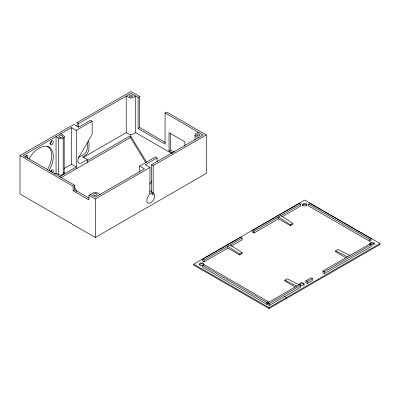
<?xml version="1.0" encoding="UTF-8"?>
<svg xmlns="http://www.w3.org/2000/svg" width="400" height="400" viewBox="0 0 400 400"><rect width="100%" height="100%" fill="white"/><g stroke="black" fill="none" stroke-linecap="round" stroke-linejoin="round"><path stroke-width="0.6" d="M139.695 171.65L139.695 166.065L155.535 156.91L157.12 157.825L145.24 164.695L150 167.44L149.765 194.275A5.605 3.235 -60 0 0 147.2 202.11A5.605 3.235 -60 0 0 153.065 200.54A5.605 3.235 -60 0 0 153.595 193.245L151.585 192.2L151.585 164.695L203.11 134.945L165.06 112.98L165.06 144.1L138.11 128.54L138.11 97.42L130.975 93.3L78.66 123.505L77.075 122.59L77.075 126.335M157.12 161.525L157.12 157.825M149.855 184.08L151.835 180.96M165.06 112.98L166.645 112.065L206.28 134.945L206.28 173.39L95.305 237.46L20 193.985L20 155.54L73.9 124.42L78.66 127.165L90.55 120.3L92.135 121.215L92.135 134.415L79.96 155.33A5.605 3.235 -60 0 0 78.035 161.805A5.605 3.235 -60 0 0 82.215 162.615L87.375 159.66L87.375 162.405M77.075 122.59L130.975 91.47L139.695 96.505L139.695 127.625L165.565 142.56M92.135 121.215L76.28 130.37L71.525 127.625L23.17 155.54L74.695 185.285L74.695 189.865L88.965 198.1M138.11 97.42L139.695 96.505M54.48 174.075L56.065 173.16L58.445 174.535A3.365 1.94 0 0 0 62.87 174.7A3.365 1.94 0 0 0 63.735 172.19M64.035 168.56L71.525 164.235L76.28 166.98L59.235 176.82M83.16 157.52L126.22 132.66L128.595 134.03A3.365 1.94 0 0 0 133.355 134.03L135.73 132.66L171.9 153.54M138.11 128.54L139.695 127.625M87.375 160.575L130.43 135.72L146.63 162.235M60.835 177.73L130.43 137.55L130.43 135.72M20 155.54L73.11 186.2L74.695 185.285M73.11 186.2L73.11 190.78L74.695 189.865M73.11 190.78L88.965 199.93L88.965 195.355L92.925 193.065A3.365 1.94 0 0 1 97.68 193.065L100.06 194.44M198.35 132.2L195.975 133.575A3.365 1.94 0 0 0 195.975 136.32L198.35 137.69M184.875 146.08L184.875 141.81L169.025 132.66L169.025 150.965L170.61 150.05L174.31 152.185M88.965 195.355L95.305 199.015L150 167.44M151.585 164.695L153.17 165.61L206.28 134.945M149.84 191.33L150.79 190.78L151.85 191.39M193.72 264.14L304.695 200.07L380 243.545L380 244.46L269.025 308.53L193.72 265.055L193.72 264.14L269.025 307.615L380 243.545M230.185 244.92L242.075 252.7L242.075 253.615L239.695 254.985L227.805 248.12L204.025 261.85L202.64 261.05L202.64 259.22L240.685 237.25L242.075 238.055L242.075 239.885L231.265 246.125M280.915 215.63L292.805 223.41L292.805 224.325L290.43 225.695L278.535 218.83L253.965 233.02L252.575 232.22L252.575 230.385L299.345 203.385L300.73 204.185L300.73 206.02L281.985 216.84M202.64 259.22L204.025 260.02L242.075 238.055M252.575 230.385L253.965 231.19L300.73 204.185M268.235 303.495L266.845 304.3L202.64 267.23L202.64 265.395L204.025 264.595L268.235 301.665L268.235 302.885M308.66 204.185L310.045 203.385L371.08 238.625L371.08 240.455L369.695 241.255L308.66 206.02L308.66 204.185L369.695 239.425L371.08 238.625M239.695 254.985L239.695 254.07L242.075 252.7M290.43 225.695L290.43 224.78L292.805 223.41M295.15 287L284.88 281.07L284.88 280.155L287.255 278.785L300.535 285.535L300.535 287.365L269.225 305.44L267.835 304.64L267.835 302.81L299.145 284.735M345.88 257.71L335.61 251.78L335.61 250.865L337.99 249.495L349.88 255.445M202.64 265.395L266.845 302.465L268.235 301.665M305.885 280.845L311.035 277.87L312.425 278.67L312.425 280.5L307.27 283.475L305.885 282.675L305.885 280.845L307.27 281.645L312.425 278.67M324.515 273.75L322.925 272.835L322.925 271.005L369.695 244L371.08 244.805L371.08 246.635L324.315 273.635L324.315 271.805L371.08 244.805M267.835 302.81L269.225 303.61L300.535 285.535M78.03 157.72L83.415 154.625A5.605 3.235 -60 0 0 87.375 147.76L87.375 142.88M151.585 192.2L152.01 192.33A5.605 3.235 -60 0 1 153.17 194.9L150 193.065M335.61 250.865L347.5 256.815M284.88 280.155L296.77 286.105M169.025 150.965L172.72 153.1M322.925 271.005L324.315 271.805M139.695 166.065L144.45 168.81L95.305 197.185L90.55 194.44M60.825 133.8L63.2 135.175A3.365 1.94 0 0 1 63.2 137.92L63.2 174.535M63.2 137.92A3.365 1.94 0 0 1 58.445 137.92L56.065 136.55L56.065 173.16M87.375 159.66L82.62 156.915L85 155.54A5.605 3.235 -60 0 0 88.965 148.675L88.965 143.185A5.605 3.235 -60 0 0 88.43 141.2M284.68 296.52L286.465 297.545L286.465 298.465M290.43 224.78L278.535 217L278.535 218.83M239.695 254.07L227.805 246.29L227.805 248.12M130.43 137.55L145.655 162.475M74.59 187.23L76.915 191.62M369.695 239.425L369.695 241.255M307.27 281.645L307.27 283.475M269.225 303.61L269.225 305.44M269.025 307.615L269.025 308.53M266.845 302.465L266.845 304.3M253.965 231.19L253.965 233.02M204.025 260.02L204.025 261.85M194.99 134.945L194.99 139.91M170.61 133.575L170.61 150.05M153.17 165.61L153.17 193.115M135.73 132.66L135.73 96.045L133.355 97.42A3.365 1.94 0 0 1 128.595 97.42L126.22 96.045L126.22 132.66M95.305 199.015L95.305 237.46M78.66 123.505L78.66 127.25M76.28 130.37L76.28 168.81M71.525 127.625L71.525 164.235M64.185 136.55L64.185 173.16M58.445 137.92L58.445 174.535M199.405 265.055A2.24 1.295 0 0 1 201.32 263.775A2.24 1.295 0 0 1 203.795 264.68M302.465 205.435A2.24 1.295 0 0 1 304.695 204.265A2.24 1.295 0 0 1 306.925 205.435M369.84 244.585A2.24 1.295 0 0 1 371.745 243.18A2.24 1.295 0 0 1 374.27 244.21M299.755 284.625A2.24 1.295 0 0 1 302.215 283.68A2.24 1.295 0 0 1 304.165 284.96M51.675 140.555A2.24 1.295 -60 0 1 49.81 143.785M26.335 155.365A2.24 1.295 -60 0 1 25.635 157.47M47.53 146.305A20.18 11.65 -60 0 1 47.53 169.605M28.935 158.87A20.18 11.65 -60 0 1 49.115 147.22A20.18 11.65 -60 0 1 49.115 170.52M25.115 156.915A2.24 1.295 -60 0 1 27.46 155.43A2.24 1.295 -60 0 1 27.345 158.205M50.585 171.37A2.24 1.295 -60 0 1 52.935 170.145A2.24 1.295 -60 0 1 52.59 173.03M51.675 169.845A2.24 1.295 -60 0 1 51 172.115M200.525 265.26A2.24 1.295 0 0 0 203.89 264.14A2.24 1.295 0 0 0 200.525 263.02A2.24 1.295 0 0 0 200.525 265.26M303.575 205.765A2.24 1.295 0 0 0 306.94 204.645A2.24 1.295 0 0 0 303.575 203.525A2.24 1.295 0 0 0 303.575 205.765M370.95 244.665A2.24 1.295 0 0 0 374.315 243.545A2.24 1.295 0 0 0 370.95 242.425A2.24 1.295 0 0 0 370.95 244.665M300.8 285.17A2.24 1.295 0 0 0 304.165 284.045A2.24 1.295 0 0 0 300.8 282.925A2.24 1.295 0 0 0 300.8 285.17M52.115 144.255A2.24 1.295 -60 0 0 52.83 140.785A2.24 1.295 -60 0 0 50.175 143.135A2.24 1.295 -60 0 0 52.115 144.255M94.325 195.23A1.68 0.97 0 0 0 96.98 194.535A1.68 0.97 0 0 0 94.61 193.555A1.68 0.97 0 0 0 94.325 195.23M197.375 135.735A1.68 0.97 0 0 0 200.025 135.04A1.68 0.97 0 0 0 197.66 134.06A1.68 0.97 0 0 0 197.375 135.735M129.995 96.835A1.68 0.97 0 0 0 132.65 96.14A1.68 0.97 0 0 0 130.28 95.16A1.68 0.97 0 0 0 129.995 96.835M59.98 137.39A1.68 0.97 0 0 0 62.505 136.55A1.68 0.97 0 0 0 59.98 135.705A1.68 0.97 0 0 0 59.98 137.39"/></g></svg>
